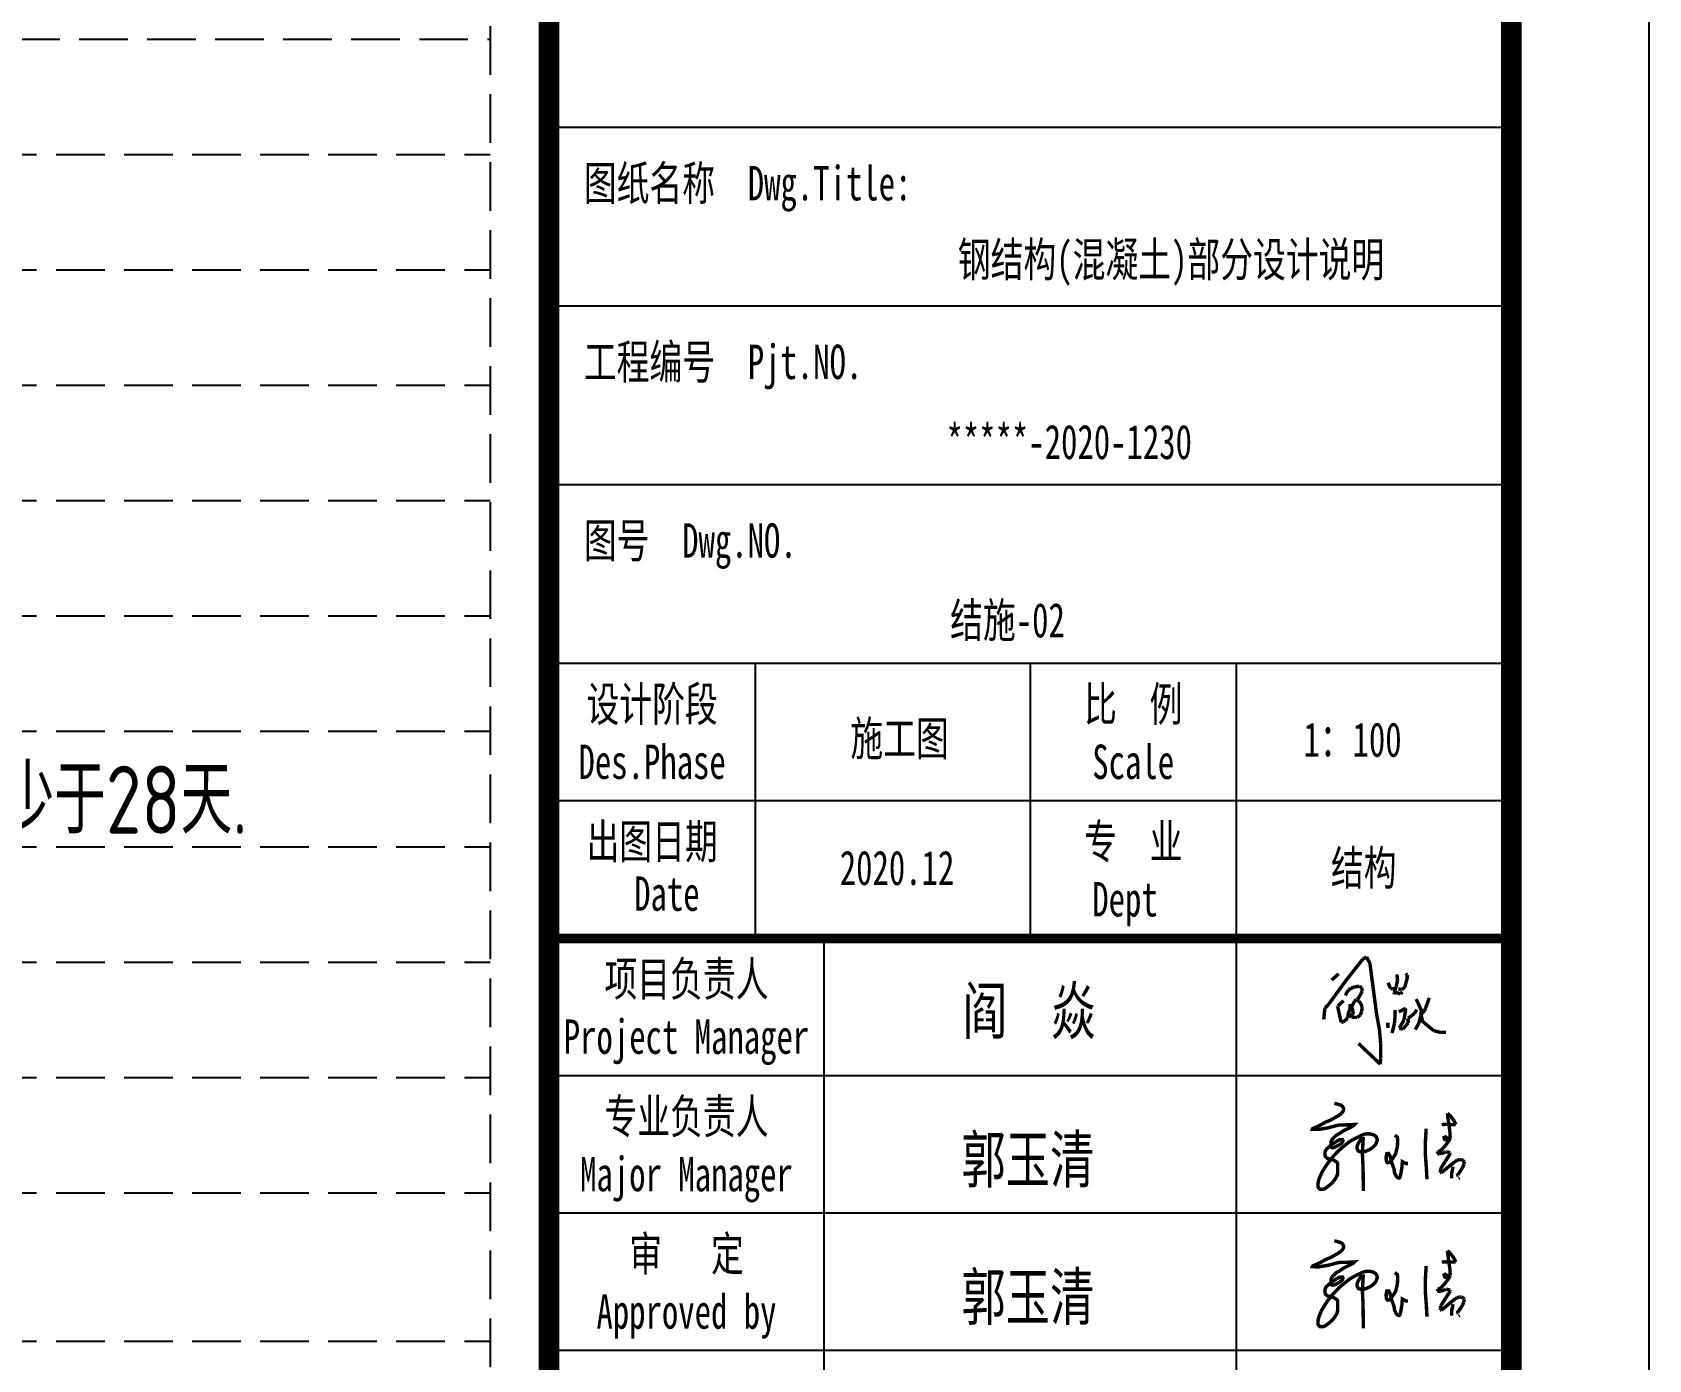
# Model space of a CAD drawing. Extents: x -33967 to 1773478, y -1022458 to -784650.
# Drawn here: x 189074 to 197388, y -960513 to -953684 of the extents above; entities that cross this region are included whole.
import ezdxf
from ezdxf.enums import TextEntityAlignment as Align

# ---------------------------------------------------------------- set-up
doc = ezdxf.new("R2010")
doc.units = 0
doc.header["$LTSCALE"] = 1000
doc.header["$MEASUREMENT"] = 0
doc.linetypes.add('DASH', pattern=[0.35, 0.25, -0.1])
for name, color, linetype in [('PUB_TEXT', 7, 'Continuous'), ('PUB_TITLE', 4, 'Continuous'), ('图框文字', 120, 'Continuous'), ('填充', 251, 'Continuous')]:
    doc.layers.add(name, color=color, linetype=linetype)
doc.styles.add('_gyy_title_ST', font='', dxfattribs={"width": 0.8})
doc.styles.add('_HZTXT', font='tssdeng.shx', dxfattribs={"width": 0.8, "bigfont": 'tssdchn.shx'})
doc.styles.get('_gyy_title_ST').set_extended_font_data('SimSun')

# ---------------------------------------------------------------- blocks, each defined once
blk = doc.blocks.new('asdf')
at = {"color": 2, "lineweight": 25, "const_width": 25}
for points in [[(2531310, 1895199), (2531428, 1895348)], [(2531428, 1895348), (2531455, 1895365)], [(2531455, 1895365), (2531480, 1895318)], [(2531480, 1895318), (2531529, 1894945)], [(2531180, 1895021), (2531310, 1895199)], [(2531201, 1895196), (2531253, 1895242)], [(2531681, 1895194), (2531671, 1895149)], [(2531677, 1895238), (2531681, 1895194)], [(2531744, 1895184), (2531734, 1895144)], [(2531740, 1895244), (2531751, 1895233)], [(2531751, 1895205), (2531744, 1895184)], [(2531751, 1895233), (2531751, 1895205)], [(2531301, 1895084), (2531314, 1895109)], [(2531314, 1895109), (2531322, 1895121)], [(2531322, 1895121), (2531341, 1895136)], [(2531341, 1895136), (2531372, 1895148)], [(2531372, 1895148), (2531403, 1895151)], [(2531407, 1895082), (2531389, 1895056)], [(2531403, 1895151), (2531421, 1895140)], [(2531423, 1895114), (2531407, 1895082)], [(2531421, 1895140), (2531423, 1895114)], [(2531612, 1895178), (2531630, 1895135)], [(2531630, 1895135), (2531645, 1895132)], [(2531645, 1895132), (2531659, 1895133)], [(2531658, 1895106), (2531656, 1895092)], [(2531671, 1895149), (2531658, 1895106)], [(2531671, 1895106), (2531703, 1895096)], [(2531712, 1895127), (2531687, 1895132)], [(2531703, 1895096), (2531716, 1895110)], [(2531734, 1895144), (2531712, 1895127)], [(2531912, 1895067), (2531878, 1894974)], [(2531144, 1894910), (2531152, 1894991)], [(2531152, 1894991), (2531180, 1895021)], [(2531288, 1895046), (2531245, 1895006)], [(2531245, 1895006), (2531261, 1894932)], [(2531319, 1894920), (2531321, 1894951)], [(2531321, 1894951), (2531334, 1894984)], [(2531338, 1894938), (2531326, 1894956)], [(2531334, 1894984), (2531336, 1895022)], [(2531345, 1894996), (2531367, 1895042)], [(2531360, 1894945), (2531351, 1894996)], [(2531367, 1895042), (2531382, 1895054)], [(2531382, 1895054), (2531401, 1895042)], [(2531401, 1895042), (2531414, 1895027)], [(2531421, 1894971), (2531409, 1894940)], [(2531414, 1895027), (2531422, 1895000)], [(2531422, 1895000), (2531421, 1894971)], [(2531664, 1894948), (2531658, 1894880)], [(2531661, 1894978), (2531664, 1894948)], [(2531690, 1894965), (2531741, 1894991)], [(2531741, 1894991), (2531728, 1894906)], [(2531758, 1894919), (2531804, 1894953)], [(2531804, 1894953), (2531821, 1894982)], [(2531817, 1895058), (2531855, 1894974)], [(2531855, 1894974), (2531845, 1894919)], [(2531855, 1894949), (2531853, 1894942)], [(2531878, 1894974), (2531855, 1894949)], [(2531261, 1894932), (2531271, 1894889)], [(2531271, 1894889), (2531288, 1894893)], [(2531288, 1894893), (2531319, 1894920)], [(2531346, 1894925), (2531338, 1894938)], [(2531339, 1894936), (2531360, 1894945)], [(2531387, 1894925), (2531346, 1894925)], [(2531409, 1894940), (2531387, 1894925)], [(2531529, 1894945), (2531550, 1894833)], [(2531550, 1894833), (2531558, 1894732)], [(2531610, 1894887), (2531611, 1894847)], [(2531658, 1894880), (2531641, 1894811)], [(2531728, 1894906), (2531694, 1894847)], [(2531694, 1894847), (2531720, 1894839)], [(2531720, 1894839), (2531758, 1894885)], [(2531758, 1894885), (2531758, 1894919)], [(2531835, 1894880), (2531810, 1894836)], [(2531845, 1894919), (2531835, 1894880)], [(2531853, 1894942), (2531864, 1894888)], [(2531862, 1894897), (2531907, 1894859)], [(2531907, 1894859), (2531945, 1894828)], [(2531555, 1894585), (2531397, 1894735)], [(2531558, 1894732), (2531558, 1894626)], [(2531945, 1894828), (2531993, 1894816)], [(2531993, 1894816), (2532034, 1894816)], [(2531558, 1894626), (2531555, 1894585)]]:
    blk.add_lwpolyline(points, dxfattribs=at)
blk = doc.blocks.new('wfadf')
at = {"color": 2, "lineweight": 25, "const_width": 25}
for points in [[(2531221, 1893280), (2531268, 1893267), (2531280, 1893258), (2531285, 1893250), (2531289, 1893239), (2531287, 1893226), (2531279, 1893214), (2531266, 1893200), (2531240, 1893184), (2531192, 1893157), (2531155, 1893142), (2531122, 1893123), (2531089, 1893107), (2531063, 1893096), (2531061, 1893091), (2531109, 1893090), (2531136, 1893095), (2531162, 1893099), (2531182, 1893103), (2531204, 1893109), (2531229, 1893116), (2531261, 1893123), (2531306, 1893123), (2531348, 1893125), (2531368, 1893126), (2531354, 1893113), (2531289, 1893081), (2531258, 1893060), (2531236, 1893048), (2531213, 1893026), (2531203, 1893014), (2531197, 1892999), (2531197, 1892980), (2531197, 1892967), (2531201, 1892959), (2531209, 1892956), (2531223, 1892960), (2531255, 1892976), (2531265, 1892983), (2531278, 1892994), (2531283, 1893005), (2531283, 1893010), (2531280, 1893016), (2531268, 1893016), (2531256, 1893014), (2531231, 1892999), (2531206, 1892983), (2531187, 1892967), (2531163, 1892946), (2531155, 1892932), (2531152, 1892912), (2531156, 1892892), (2531169, 1892880), (2531194, 1892873), (2531218, 1892866), (2531239, 1892852), (2531246, 1892838), (2531245, 1892809), (2531246, 1892782), (2531243, 1892758), (2531229, 1892732), (2531210, 1892706), (2531188, 1892686), (2531165, 1892668), (2531149, 1892657), (2531130, 1892654), (2531116, 1892655), (2531107, 1892664), (2531102, 1892674), (2531102, 1892689), (2531104, 1892708), (2531111, 1892733), (2531129, 1892774), (2531149, 1892807), (2531168, 1892837), (2531190, 1892865), (2531212, 1892893), (2531255, 1892938), (2531298, 1892974), (2531333, 1893002), (2531366, 1893021), (2531413, 1893044), (2531436, 1893054), (2531455, 1893058), (2531478, 1893058), (2531506, 1893051), (2531525, 1893038), (2531531, 1893026), (2531534, 1893013), (2531528, 1892997), (2531522, 1892981), (2531502, 1892960), (2531479, 1892944), (2531442, 1892928), (2531413, 1892927), (2531395, 1892933), (2531387, 1892949), (2531386, 1892964), (2531390, 1892977), (2531398, 1892992), (2531412, 1893015), (2531422, 1893021), (2531431, 1893022), (2531425, 1892920), (2531430, 1892817), (2531432, 1892667), (2531432, 1892642)], [(2532045, 1893207), (2532044, 1893200)], [(2532044, 1893200), (2532056, 1893113)], [(2532059, 1893195), (2532045, 1893207)], [(2532075, 1893175), (2532059, 1893195)], [(2531889, 1893096), (2531883, 1892990), (2531884, 1892899), (2531891, 1892801), (2531895, 1892727)], [(2532003, 1893125), (2532035, 1893127)], [(2532035, 1893127), (2532056, 1893125)], [(2532056, 1893125), (2532090, 1893125)], [(2532056, 1893113), (2532062, 1893074)], [(2532062, 1893074), (2532064, 1893030)], [(2532091, 1893154), (2532075, 1893175)], [(2532090, 1893125), (2532105, 1893125)], [(2532105, 1893125), (2532091, 1893154)], [(2531661, 1893048), (2531679, 1893035), (2531682, 1893015), (2531680, 1892967), (2531667, 1892912), (2531644, 1892876), (2531631, 1892856), (2531618, 1892849), (2531606, 1892849), (2531599, 1892860), (2531598, 1892890), (2531603, 1892914), (2531616, 1892915), (2531626, 1892898), (2531636, 1892856), (2531655, 1892804), (2531659, 1892776), (2531664, 1892764), (2531672, 1892749), (2531680, 1892740), (2531686, 1892737), (2531691, 1892736), (2531697, 1892739), (2531704, 1892762), (2531713, 1892817), (2531715, 1892846), (2531715, 1892856), (2531741, 1892842), (2531758, 1892842)], [(2532033, 1892977), (2531999, 1892940)], [(2532019, 1893041), (2532060, 1893017)], [(2532020, 1893041), (2532019, 1893034), (2532020, 1893030), (2532021, 1893025), (2532022, 1893021), (2532024, 1893017), (2532028, 1893015), (2532030, 1893014), (2532052, 1893011), (2532057, 1893011)], [(2532060, 1893017), (2532033, 1892977)], [(2532064, 1893030), (2532057, 1893011)], [(2531975, 1892927), (2531970, 1892912)], [(2531970, 1892912), (2531986, 1892913)], [(2531999, 1892940), (2531975, 1892927)], [(2531986, 1892913), (2531999, 1892914)], [(2532021, 1892847), (2531996, 1892806)], [(2531999, 1892914), (2532006, 1892916)], [(2532006, 1892916), (2532021, 1892922)], [(2532021, 1892922), (2532026, 1892925)], [(2532055, 1892899), (2532021, 1892847)], [(2532026, 1892925), (2532030, 1892927)], [(2532030, 1892927), (2532039, 1892927)], [(2532039, 1892927), (2532055, 1892923)], [(2532055, 1892923), (2532063, 1892920)], [(2532064, 1892913), (2532055, 1892899)], [(2532063, 1892920), (2532064, 1892913)], [(2532063, 1892827), (2532100, 1892857)], [(2532100, 1892857), (2532115, 1892866)], [(2532115, 1892866), (2532132, 1892870)], [(2532132, 1892870), (2532148, 1892870)], [(2532148, 1892870), (2532160, 1892865)], [(2532164, 1892834), (2532150, 1892805)], [(2532160, 1892865), (2532166, 1892855)], [(2532166, 1892855), (2532164, 1892834)], [(2531992, 1892787), (2531992, 1892776)], [(2531992, 1892776), (2531999, 1892774)], [(2531996, 1892806), (2531992, 1892787)], [(2531999, 1892774), (2532017, 1892789)], [(2532017, 1892789), (2532063, 1892827)], [(2532085, 1892819), (2532074, 1892766), (2532074, 1892741), (2532074, 1892734)], [(2532119, 1892759), (2532108, 1892755)], [(2532129, 1892774), (2532119, 1892759)], [(2532133, 1892737), (2532125, 1892733)], [(2532150, 1892805), (2532129, 1892774)]]:
    blk.add_lwpolyline(points, dxfattribs=at)

msp = doc.modelspace()

# ---------------------------------------------------------------- linework, layer by layer
at = {"layer": 'PUB_TITLE'}
for p, q in [((196681, -954174.2), (191731.5, -954174.2)), ((196681, -955093.4), (191731.5, -955093.4)), ((196681, -956012.6), (191731.5, -956012.6)), ((196681, -956931.8), (191731.5, -956931.8)), ((192792.1, -956931.8), (192792.1, -958345.9)), ((194206.2, -956931.8), (194206.2, -958345.9)), ((195266.8, -956931.8), (195266.8, -958345.9)), ((196681, -957638.8), (191731.5, -957638.8)), ((193145.6, -958345.9), (193145.6, -963295.4)), ((195266.8, -958345.9), (195266.8, -963289.4)), ((196681, -959053), (191731.5, -959053)), ((196681, -959760.1), (191731.5, -959760.1)), ((196681, -960467.1), (191731.5, -960467.1))]:
    msp.add_line(p, q, dxfattribs=at)
for points in [[(137923.5, -925891.4), (197388.1, -925891.4), (197388.1, -967891.4), (138169.6, -967891.4)], [(191731.5, -958345.9), (196681, -958345.9), (196681, -963289.4), (191731.5, -963289.4)]]:
    msp.add_lwpolyline(points, close=True, dxfattribs=at)
at = {"layer": 'PUB_TITLE', "const_width": 106.1}
for points in [[(140059, -967184.3), (139691.1, -926598.5), (196681, -926598.5), (196681, -967184.3)], [(191731.5, -926598.5), (196681, -926598.5), (196681, -967184.3), (191731.5, -967184.3)]]:
    msp.add_lwpolyline(points, close=True, dxfattribs=at)
at = {"layer": 'PUB_TITLE', "const_width": 49.5}
msp.add_lwpolyline([(191731.5, -958345.9), (196681, -958345.9)], dxfattribs=at)
at = {"layer": 'PUB_TITLE'}
msp.add_lwpolyline([(196681, -958345.9), (196681, -963289.4), (191731.5, -963289.4)], dxfattribs=at)
at = {"layer": '填充', "linetype": 'DASH'}
for p, q in [((191429.1, -930552.4), (191429.1, -966613.7)), ((174964.4, -953719.5), (191429.1, -953719.5)), ((175545.9, -954313), (191429.1, -954313)), ((175545.9, -954906.5), (191429.1, -954906.5)), ((175545.9, -955500.1), (191429.1, -955500.1)), ((175545.9, -956093.6), (191429.1, -956093.6)), ((175545.9, -956687.1), (191429.1, -956687.1)), ((175545.9, -957280.7), (191429.1, -957280.7)), ((175545.9, -957874.2), (191429.1, -957874.2)), ((175545.9, -958467.7), (191429.1, -958467.7)), ((175545.9, -959061.3), (191429.1, -959061.3)), ((175545.9, -959654.8), (191429.1, -959654.8)), ((175545.9, -960417.4), (191429.1, -960417.4))]:
    msp.add_line(p, q, dxfattribs=at)

# ---------------------------------------------------------------- block references
at = {"layer": '填充', "xscale": 0.70707, "yscale": 0.70707, "zscale": 0.70707}
for name, p in [('asdf', (-1593979.4, -2298597)), ('wfadf', (-1593979.4, -2297876)), ('wfadf', (-1593979.4, -2298583.1))]:
    msp.add_blockref(name, p, dxfattribs=at)

# ---------------------------------------------------------------- texts
at = {"layer": 'PUB_TEXT', "style": '_HZTXT', "width": 0.8}
msp.add_text('5. 后浇带混凝土应细致捣实,使新旧混凝土紧密结合,对后浇带混凝土应加强养护.后浇带混凝土的养护时间不得少于28天.', height=350, dxfattribs=at).set_placement((175980.3, -957807.9))
at = {"layer": 'PUB_TEXT', "color": 3, "style": '_gyy_title_ST', "width": 0.7}
for s, p in [('阎  焱', (193859.4, -958838.5)), ('郭玉清', (193853, -959602.3)), ('郭玉清', (193853, -960309.3))]:
    msp.add_text(s, height=238.74, dxfattribs=at).set_placement(p)
at = {"layer": 'PUB_TITLE', "style": '_gyy_title_ST', "width": 0.7}
for s, p in [('图纸名称  Dwg.Title:', (191910.4, -954548.9)), ('工程编号  Pjt.NO.', (191910.4, -955468.1)), ('图号  Dwg.NO.', (191910.4, -956387.3))]:
    msp.add_text(s, height=176.767, dxfattribs=at).set_placement(p)
at = {"layer": 'PUB_TITLE', "color": 6, "style": '_gyy_title_ST', "width": 0.7}
msp.add_text('钢结构(混凝土)部分设计说明', height=176.767, dxfattribs=at).set_placement((194931.2, -954863), align=Align.MIDDLE)
at = {"layer": 'PUB_TITLE', "color": 2, "style": '_gyy_title_ST', "width": 0.7}
msp.add_text('*****-2020-1230', height=176.767, dxfattribs=at).set_placement((194407.4, -955880), align=Align.CENTER)
at = {"layer": 'PUB_TITLE', "color": 6, "style": '_gyy_title_ST', "width": 0.7}
msp.add_text('结施-02', height=176.77, dxfattribs=at).set_placement((194089.8, -956797.2), align=Align.CENTER)
at = {"layer": 'PUB_TITLE', "style": '_gyy_title_ST', "width": 0.7}
for s, height, p in [('设计阶段', 176.77, (192261.8, -957228.7)), ('比  例', 176.77, (194736.5, -957228.7)), ('Des.Phase', 176.77, (192261.8, -957525.7)), ('Scale', 176.77, (194736.5, -957525.7)), ('出图日期', 176.77, (192261.8, -957935.8)), ('专  业', 176.77, (194736.5, -957935.8)), ('Date', 176.77, (192337.8, -958203.8)), ('Dept ', 176.77, (194736.5, -958232.8)), ('项目负责人', 176.77, (192438.6, -958642.9)), ('Project Manager', 176.767, (192438.6, -958939.9)), ('专业负责人', 176.77, (192438.6, -959350)), ('Major Manager', 176.767, (192438.6, -959646.9)), ('审   定', 176.77, (192438.6, -960057)), ('Approved by', 176.767, (192438.6, -960354))]:
    msp.add_text(s, height=height, dxfattribs=at).set_placement(p, align=Align.CENTER)
at = {"layer": '图框文字', "color": 7, "style": '_gyy_title_ST', "width": 0.7}
for s, p in [('施工图', (193534.8, -957405.8)), ('1：100', (195864.6, -957411.4)), ('2020.12', (193521.7, -958071.3)), ('结构', (195922.4, -958071.3))]:
    msp.add_text(s, height=176.77, dxfattribs=at).set_placement(p, align=Align.CENTER)

doc.saveas('drawing.dxf')
